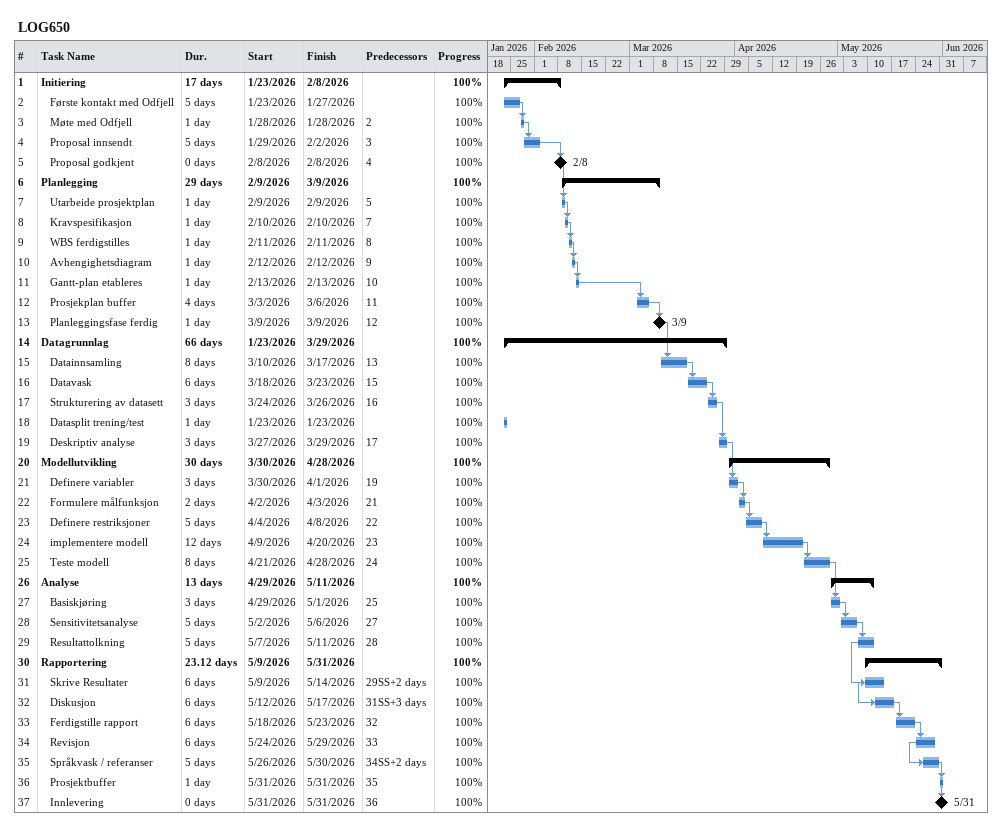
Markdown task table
LOG650

| ID | Level | Task | Duration | Start | Finish | Predecessors | % complete |
|---|---|---|---|---|---|---|---|
| 1 | 1 | **Initiering** | 17d | 2026-01-23 | 2026-02-08 |  | 100 |
| 2 | 2 | Første kontakt med Odfjell | 5d | 2026-01-23 | 2026-01-27 |  | 100 |
| 3 | 2 | Møte med Odfjell | 1d | 2026-01-28 | 2026-01-28 | 2 | 100 |
| 4 | 2 | Proposal innsendt | 5d | 2026-01-29 | 2026-02-02 | 3 | 100 |
| 5 | 2 | Proposal godkjent | 0d | 2026-02-08 | 2026-02-08 | 4 | 100 |
| 6 | 1 | **Planlegging** | 29d | 2026-02-09 | 2026-03-09 |  | 100 |
| 7 | 2 | Utarbeide prosjektplan | 1d | 2026-02-09 | 2026-02-09 | 5 | 100 |
| 8 | 2 | Kravspesifikasjon | 1d | 2026-02-10 | 2026-02-10 | 7 | 100 |
| 9 | 2 | WBS ferdigstilles | 1d | 2026-02-11 | 2026-02-11 | 8 | 100 |
| 10 | 2 | Avhengighetsdiagram | 1d | 2026-02-12 | 2026-02-12 | 9 | 100 |
| 11 | 2 | Gantt-plan etableres | 1d | 2026-02-13 | 2026-02-13 | 10 | 100 |
| 12 | 2 | Prosjekplan buffer | 4d | 2026-03-03 | 2026-03-06 | 11 | 100 |
| 13 | 2 | Planleggingsfase ferdig | 1d | 2026-03-09 | 2026-03-09 | 12 | 100 |
| 14 | 1 | **Datagrunnlag** | 66d | 2026-01-23 | 2026-03-29 |  | 100 |
| 15 | 2 | Datainnsamling | 8d | 2026-03-10 | 2026-03-17 | 13 | 100 |
| 16 | 2 | Datavask | 6d | 2026-03-18 | 2026-03-23 | 15 | 100 |
| 17 | 2 | Strukturering av datasett | 3d | 2026-03-24 | 2026-03-26 | 16 | 100 |
| 18 | 2 | Datasplit trening/test | 1d | 2026-01-23 | 2026-01-23 |  | 100 |
| 19 | 2 | Deskriptiv analyse | 3d | 2026-03-27 | 2026-03-29 | 17 | 100 |
| 20 | 1 | **Modellutvikling** | 30d | 2026-03-30 | 2026-04-28 |  | 100 |
| 21 | 2 | Definere variabler | 3d | 2026-03-30 | 2026-04-01 | 19 | 100 |
| 22 | 2 | Formulere målfunksjon | 2d | 2026-04-02 | 2026-04-03 | 21 | 100 |
| 23 | 2 | Definere restriksjoner | 5d | 2026-04-04 | 2026-04-08 | 22 | 100 |
| 24 | 2 | implementere modell | 12d | 2026-04-09 | 2026-04-20 | 23 | 100 |
| 25 | 2 | Teste modell | 8d | 2026-04-21 | 2026-04-28 | 24 | 100 |
| 26 | 1 | **Analyse** | 13d | 2026-04-29 | 2026-05-11 |  | 100 |
| 27 | 2 | Basiskjøring | 3d | 2026-04-29 | 2026-05-01 | 25 | 100 |
| 28 | 2 | Sensitivitetsanalyse | 5d | 2026-05-02 | 2026-05-06 | 27 | 100 |
| 29 | 2 | Resultattolkning | 5d | 2026-05-07 | 2026-05-11 | 28 | 100 |
| 30 | 1 | **Rapportering** | 23.12d | 2026-05-09 | 2026-05-31 |  | 100 |
| 31 | 2 | Skrive Resultater | 6d | 2026-05-09 | 2026-05-14 | 29SS+2d | 100 |
| 32 | 2 | Diskusjon | 6d | 2026-05-12 | 2026-05-17 | 31SS+3d | 100 |
| 33 | 2 | Ferdigstille rapport | 6d | 2026-05-18 | 2026-05-23 | 32 | 100 |
| 34 | 2 | Revisjon | 6d | 2026-05-24 | 2026-05-29 | 33 | 100 |
| 35 | 2 | Språkvask / referanser | 5d | 2026-05-26 | 2026-05-30 | 34SS+2d | 100 |
| 36 | 2 | Prosjektbuffer | 1d | 2026-05-31 | 2026-05-31 | 35 | 100 |
| 37 | 2 | Innlevering | 0d | 2026-05-31 | 2026-05-31 | 36 | 100 |
